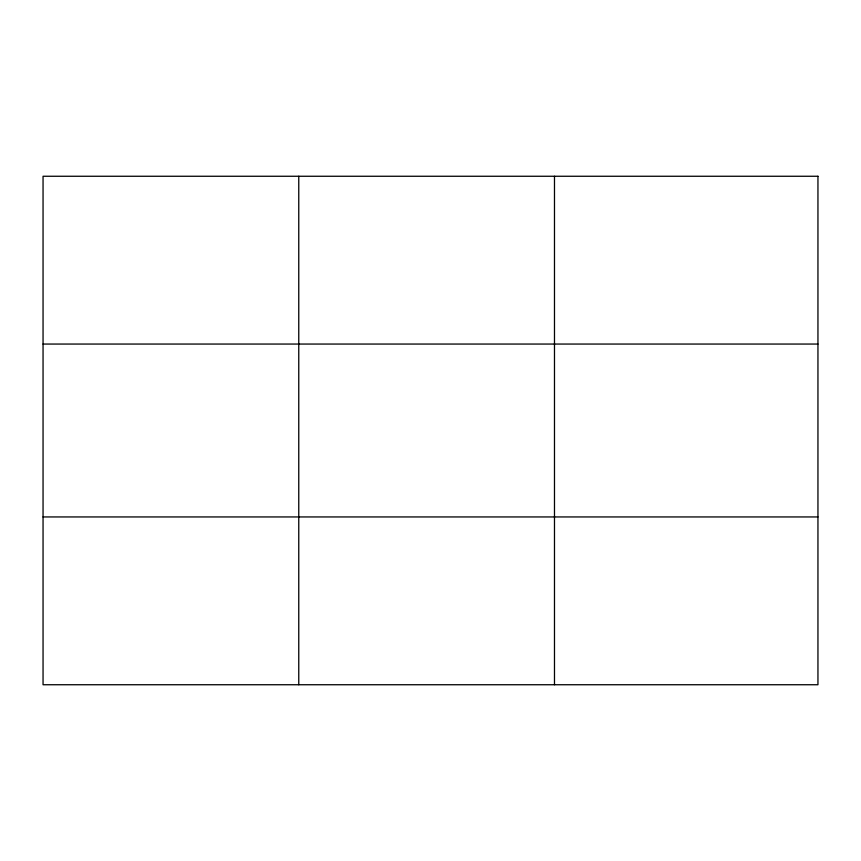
<?xml version="1.0" encoding="UTF-8"?>
<svg xmlns="http://www.w3.org/2000/svg" width="861" height="861" viewBox="0 0 861 861"><rect width="100%" height="100%" fill="white"/><g stroke="black" fill="none" stroke-linecap="round" stroke-linejoin="round"><path stroke-width="1.29" d="M298.767 176.257L298.767 684.743M554.484 176.257L554.484 684.743M43.05 344.056L817.95 344.056M43.05 516.944L817.95 516.944M817.95 176.257L817.95 684.743L43.05 684.743L43.05 176.257L817.95 176.257"/></g></svg>
